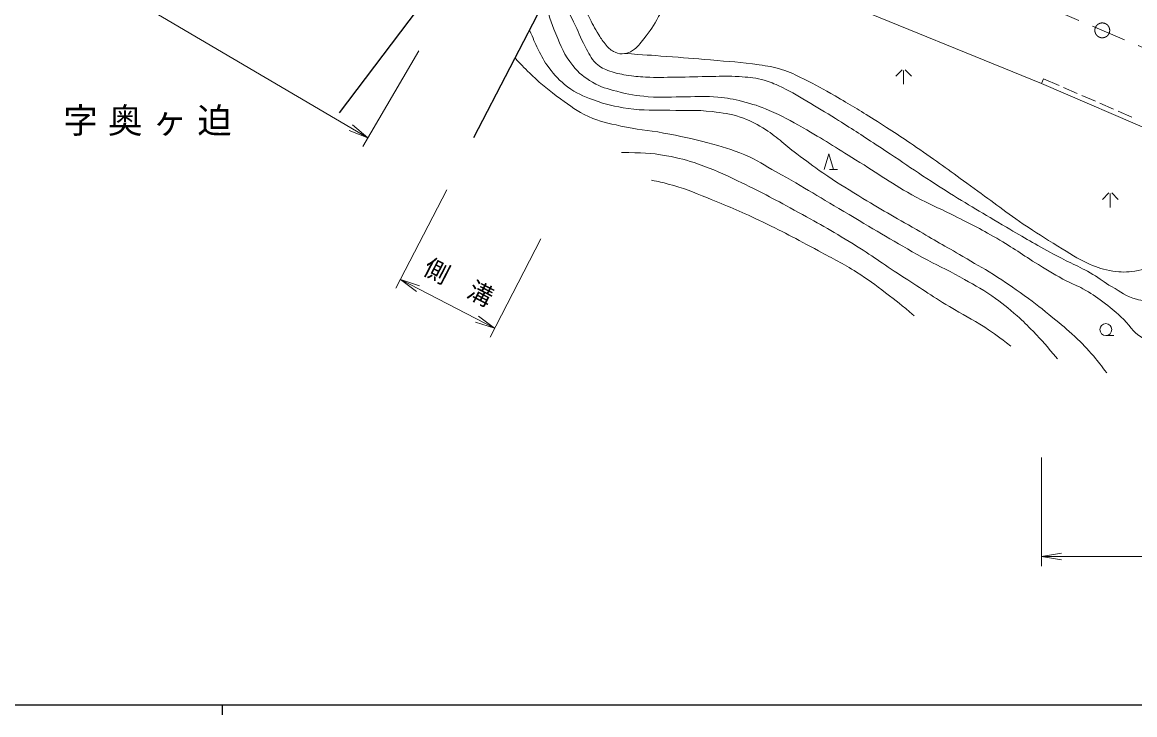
# Model space of a CAD drawing. Units: millimetres, scale not verified. Extents: x 40000 to 680000, y 20000 to 380000.
# Drawn here: x 247785 to 360242, y 204000 to 273975 of the extents above; entities that cross this region are included whole.
import ezdxf
from ezdxf.enums import TextEntityAlignment as Align

# ---------------------------------------------------------------- set-up
doc = ezdxf.new("R2010")
doc.units = ezdxf.units.MM
doc.header["$LTSCALE"] = 1000
doc.linetypes.add('CHAIN', pattern=[18.5, 12, -1.5, 3.5, -1.5])
for name, color, linetype, lineweight in [('M-BMK', 2, 'CHAIN', 13), ('M-BMK-OTRS', 5, 'Continuous', 25), ('M-STR-HTXT', 7, 'Continuous', 13), ('M-TTL-BAND', 7, 'Continuous', 25), ('M-WORK', 1, 'Continuous', 13)]:
    doc.layers.add(name, color=color, linetype=linetype, lineweight=lineweight)
doc.layers.add('M-BMK-HTXT', color=7, linetype='Continuous')
doc.styles.add('ＭＳ ゴシック', font='')
doc.styles.get('ＭＳ ゴシック').set_extended_font_data('MS Gothic')

# ---------------------------------------------------------------- blocks, each defined once
blk = doc.blocks.new('open_arrow')
at = {"color": 0, "linetype": 'Continuous', "lineweight": -2}
blk.add_lwpolyline([(7.5, 1.25), (0, 0), (7.5, -1.25)], dxfattribs=at)

msp = doc.modelspace()

# ---------------------------------------------------------------- linework, layer by layer
at = {"layer": 'M-BMK'}
msp.add_line((309535, 293392), (367033, 268857), dxfattribs=at)
msp.add_circle((356959, 273156), 750, dxfattribs=at)
at = {"layer": 'M-BMK-OTRS'}
for p, q in [((279850, 264819), (303968, 296730)), ((293438, 262314), (309535, 293392))]:
    msp.add_line(p, q, dxfattribs=at)
at = {"layer": 'M-STR-HTXT'}
for p, q in [((245836, 283982), (282715, 262295)), ((287889, 271093), (282208, 261433)), ((290702, 257032), (285555, 247094)), ((300216, 252104), (295069, 242167)), ((286015, 247982), (295529, 243055)), ((350822, 230000), (350822, 219000)), ((350822, 220000), (469673, 220000))]:
    msp.add_line(p, q, dxfattribs=at)
at = {"layer": 'M-TTL-BAND'}
for p, q in [((40000, 205000), (579000, 205000)), ((268000, 205000), (268000, 204000))]:
    msp.add_line(p, q, dxfattribs=at)
at = {"layer": 'M-WORK'}
for p, q in [((315743, 282081), (350822, 267794)), ((336740, 269171), (336081, 268512)), ((336881, 267712), (336881, 269112)), ((337681, 268512), (337023, 269171)), ((350822, 267794), (351020, 268253)), ((370983, 259077), (350822, 267794)), ((352589, 267575), (351020, 268253)), ((354425, 266781), (353048, 267376)), ((356260, 265987), (354884, 266583)), ((358096, 265194), (356719, 265789)), ((359932, 264400), (358555, 264995)), ((328837, 259094), (329317, 260694)), ((329317, 260694), (329797, 259094)), ((330197, 259094), (329397, 259094)), ((357629, 256725), (356971, 256066)), ((357771, 255266), (357771, 256666)), ((358571, 256066), (357912, 256725)), ((357321, 242321), (358121, 242321))]:
    msp.add_line(p, q, dxfattribs=at)
msp.add_circle((357321, 242921), 600, dxfattribs=at)
for points, knots in [([(315743, 282081), (314924, 280215), (314706, 279715), (313985, 278223), (313283, 276770), (312934, 275929), (312109, 274541), (311575, 273643), (311307, 273109), (310631, 272313), (310208, 271815), (310023, 271456), (309469, 271109), (309190, 270934), (309003, 270864), (308677, 270817), (308299, 270763), (308055, 270785), (307707, 270942), (307298, 271127), (307110, 271327), (306811, 271661), (306478, 272034), (306333, 272279), (306071, 272704), (305625, 273426), (305414, 273855), (305028, 274611), (304562, 275527), (304388, 276084), (303882, 276978), (303326, 277959), (303075, 278290), (302276, 279376)], [0, 0, 0, 0, 1, 1, 1, 2, 2, 2, 3, 3, 3, 4, 4, 4, 5, 5, 5, 6, 6, 6, 7, 7, 7, 8, 8, 8, 9, 9, 9, 10, 10, 10, 11, 11, 11, 11]), ([(301458, 277797), (301833, 277216), (301930, 277048), (302216, 276558), (302778, 275597), (303027, 275023), (303519, 274025), (303999, 273053), (304175, 272462), (304697, 271513), (305077, 270822), (305238, 270374), (305802, 269824), (306249, 269389), (306608, 269259), (307189, 269032), (307809, 268789), (308191, 268753), (308846, 268636), (309599, 268501), (310031, 268482), (310796, 268438), (311974, 268370), (312638, 268418), (313819, 268427), (315256, 268438), (316061, 268491), (317498, 268500), (318569, 268507), (319172, 268562), (320240, 268479), (321136, 268410), (321647, 268390), (322523, 268188), (323207, 268030), (323570, 267859), (324211, 267572), (325381, 267050), (325982, 266643), (327088, 265998), (328239, 265328), (328878, 264943), (330007, 264237), (331623, 263225), (332517, 262641), (334114, 261599), (336848, 259817), (338322, 258732), (341083, 256992), (343473, 255486), (344841, 254688), (347275, 253255), (349111, 252174), (350145, 251576), (352013, 250550), (353547, 249707), (354484, 249378), (356000, 248501), (356768, 248057), (357132, 247698), (357908, 247266), (358867, 246732), (359341, 246239), (360409, 245984), (361039, 245833), (361429, 245809), (362067, 245921), (362763, 246044), (363140, 246212), (363771, 246531), (364468, 246884), (364783, 247211), (365413, 247673), (366084, 248164), (366407, 248512), (367102, 248971), (367658, 249338), (368004, 249493), (368618, 249752), (369882, 250286), (370640, 250452), (371949, 250863), (373525, 251357), (374418, 251603), (375999, 252082), (377730, 252606), (378272, 252773), (380428, 253433)], [0, 0, 0, 0, 1, 1, 1, 2, 2, 2, 3, 3, 3, 4, 4, 4, 5, 5, 5, 6, 6, 6, 7, 7, 7, 8, 8, 8, 9, 9, 9, 10, 10, 10, 11, 11, 11, 12, 12, 12, 13, 13, 13, 14, 14, 14, 15, 15, 15, 16, 16, 16, 17, 17, 17, 18, 18, 18, 19, 19, 19, 20, 20, 20, 21, 21, 21, 22, 22, 22, 23, 23, 23, 24, 24, 24, 25, 25, 25, 26, 26, 26, 27, 27, 27, 28, 28, 28, 29, 29, 29, 29]), ([(300633, 276205), (301045, 274614), (301181, 274096), (301721, 272814), (302275, 271500), (302543, 270701), (303441, 269593), (304085, 268799), (304562, 268425), (305443, 267905), (306318, 267388), (306902, 267267), (307882, 266998), (309101, 266663), (309812, 266559), (311072, 266450), (312562, 266322), (313406, 266458), (314902, 266450), (316155, 266444), (316862, 266540), (318108, 266419), (319090, 266324), (319638, 266211), (320594, 265966), (321666, 265690), (322269, 265517), (323283, 265074), (324663, 264472), (325398, 264049), (326708, 263308), (328820, 262111), (329953, 261353), (332024, 260086), (334425, 258619), (335681, 257645), (338154, 256302), (339498, 255573), (340306, 255271), (341672, 254583), (343496, 253662), (344532, 253168), (346300, 252143), (347981, 251168), (348848, 250498), (350506, 249485), (351616, 248807), (352233, 248418), (353383, 247812), (354005, 247485), (354393, 247382), (355009, 247046), (355838, 246594), (356263, 246271), (357027, 245717), (357771, 245177), (358152, 244825), (358840, 244216), (359730, 243428), (359978, 242671), (361014, 242089), (361480, 241827), (361794, 241655), (362327, 241698), (362864, 241742), (363159, 241897), (363625, 242167), (364131, 242460), (364337, 242740), (364751, 243152), (365217, 243617), (365366, 243983), (365845, 244435), (366468, 245022), (366870, 245290), (367550, 245811), (368612, 246624), (369198, 247096), (370317, 247828), (371297, 248468), (371877, 248783), (372929, 249297), (373989, 249816), (374591, 250117), (375727, 250439), (376760, 250731), (377365, 250813), (378433, 250924), (379302, 251013), (379797, 250921), (380669, 250986), (381636, 251058), (382205, 250990), (383139, 251252), (383795, 251436), (384059, 251538), (384766, 251883)], [0, 0, 0, 0, 1, 1, 1, 2, 2, 2, 3, 3, 3, 4, 4, 4, 5, 5, 5, 6, 6, 6, 7, 7, 7, 8, 8, 8, 9, 9, 9, 10, 10, 10, 11, 11, 11, 12, 12, 12, 13, 13, 13, 14, 14, 14, 15, 15, 15, 16, 16, 16, 17, 17, 17, 18, 18, 18, 19, 19, 19, 20, 20, 20, 21, 21, 21, 22, 22, 22, 23, 23, 23, 24, 24, 24, 25, 25, 25, 26, 26, 26, 27, 27, 27, 28, 28, 28, 29, 29, 29, 30, 30, 30, 31, 31, 31, 32, 32, 32, 32]), ([(299072, 273191), (299456, 272253), (299568, 271980), (299947, 271234), (300324, 270494), (300502, 270051), (301003, 269389), (301641, 268545), (302070, 268109), (302910, 267466), (303819, 266771), (304453, 266546), (305522, 266137), (306844, 265630), (307639, 265472), (309040, 265261), (310672, 265015), (311612, 265150), (313262, 265089), (314923, 265028), (315864, 265143), (317515, 264948), (318640, 264815), (319284, 264739), (320360, 264385), (321300, 264077), (321793, 263795), (322643, 263291), (324087, 262435), (324721, 261697), (326068, 260695), (327098, 259929), (327660, 259476), (328718, 258749), (330106, 257794), (330916, 257306), (332353, 256427), (334598, 255053), (335896, 254350), (338170, 253026), (340000, 251960), (341033, 251376), (342861, 250305), (344073, 249595), (344767, 249222), (345957, 248476), (347203, 247694), (347888, 247232), (349076, 246365), (350231, 245522), (350854, 245017), (351961, 244113), (352847, 243389), (353365, 243006), (354189, 242213), (354965, 241468), (355392, 241039), (356089, 240220), (356626, 239589), (356805, 239361), (357403, 238554)], [0, 0, 0, 0, 1, 1, 1, 2, 2, 2, 3, 3, 3, 4, 4, 4, 5, 5, 5, 6, 6, 6, 7, 7, 7, 8, 8, 8, 9, 9, 9, 10, 10, 10, 11, 11, 11, 12, 12, 12, 13, 13, 13, 14, 14, 14, 15, 15, 15, 16, 16, 16, 17, 17, 17, 18, 18, 18, 19, 19, 19, 20, 20, 20, 20]), ([(297600, 270349), (298385, 269499), (298625, 269262), (299321, 268604), (300374, 267609), (301003, 267085), (302182, 266243), (303248, 265482), (303822, 264993), (305012, 264445), (306220, 263889), (306984, 263787), (308280, 263491), (309955, 263109), (310933, 263106), (312619, 262780), (314369, 262442), (315356, 262265), (317075, 261795), (318562, 261388), (319403, 261162), (320828, 260575), (322128, 260039), (322769, 259552), (323994, 258863), (326900, 257228), (328481, 256230), (331359, 254547), (334262, 252850), (335852, 251836), (338794, 250208), (340250, 249403), (341122, 249057), (342570, 248238), (343850, 247514), (344603, 247160), (345807, 246315), (346848, 245584), (347403, 245131), (348364, 244298), (349019, 243729), (349351, 243370), (349958, 242750), (350976, 241712), (351282, 241316), (352421, 239959)], [0, 0, 0, 0, 1, 1, 1, 2, 2, 2, 3, 3, 3, 4, 4, 4, 5, 5, 5, 6, 6, 6, 7, 7, 7, 8, 8, 8, 9, 9, 9, 10, 10, 10, 11, 11, 11, 12, 12, 12, 13, 13, 13, 14, 14, 14, 15, 15, 15, 15]), ([(308677, 270817), (310731, 270681), (311254, 270646), (312905, 270522), (314640, 270391), (315612, 270315), (317345, 270162), (319271, 269992), (320359, 269963), (322271, 269677), (323165, 269544), (323673, 269472), (324538, 269208), (325446, 268931), (325921, 268671), (326774, 268254), (328041, 267636), (328727, 267240), (329948, 266534), (331511, 265630), (332379, 265109), (333904, 264142), (335725, 262987), (336740, 262330), (338517, 261109), (340545, 259715), (341647, 258886), (343645, 257450), (345734, 255949), (346853, 255036), (348977, 253588), (350319, 252673), (351096, 252199), (352480, 251352), (353698, 250606), (354346, 250110), (355654, 249538), (356541, 249150), (357074, 248983), (358031, 248834), (358888, 248701), (359394, 248701), (360251, 248834), (361223, 248985), (361728, 249257), (362644, 249616), (363750, 250050), (364341, 250364), (365411, 250883), (366306, 251316), (366761, 251656), (367678, 252040), (368532, 252397), (369039, 252527), (369930, 252775), (371151, 253113), (371847, 253260), (373089, 253509), (374557, 253804), (375390, 253917), (376872, 254135), (377730, 254261), (378006, 254301), (379069, 254440)], [0, 0, 0, 0, 1, 1, 1, 2, 2, 2, 3, 3, 3, 4, 4, 4, 5, 5, 5, 6, 6, 6, 7, 7, 7, 8, 8, 8, 9, 9, 9, 10, 10, 10, 11, 11, 11, 12, 12, 12, 13, 13, 13, 14, 14, 14, 15, 15, 15, 16, 16, 16, 17, 17, 17, 18, 18, 18, 19, 19, 19, 20, 20, 20, 21, 21, 21, 21]), ([(347704, 241252), (346489, 242188), (346131, 242450), (345077, 243151), (343734, 244046), (342886, 244393), (341512, 245239), (339575, 246430), (338518, 247143), (336610, 248382), (334713, 249613), (333704, 250386), (331778, 251572), (329493, 252979), (328176, 253708), (325821, 254996), (323614, 256203), (322371, 256872), (320098, 257951), (318578, 258673), (317726, 259092), (316134, 259640), (314907, 260062), (314196, 260243), (312921, 260484), (311170, 260816), (310473, 260785), (308371, 260813)], [0, 0, 0, 0, 1, 1, 1, 2, 2, 2, 3, 3, 3, 4, 4, 4, 5, 5, 5, 6, 6, 6, 7, 7, 7, 8, 8, 8, 9, 9, 9, 9]), ([(311384, 258014), (312193, 257863), (312430, 257797), (313093, 257628), (314679, 257223), (315526, 256843), (317044, 256231), (319092, 255406), (320236, 254930), (322232, 253987), (324637, 252852), (325942, 252128), (328284, 250868), (329801, 250052), (330678, 249637), (332130, 248710), (333311, 247957), (333943, 247488), (335062, 246646), (336218, 245777), (336592, 245462), (337947, 244324)], [0, 0, 0, 0, 1, 1, 1, 2, 2, 2, 3, 3, 3, 4, 4, 4, 5, 5, 5, 6, 6, 6, 7, 7, 7, 7])]:
    msp.add_open_spline(points, degree=3, knots=knots, dxfattribs=at)

# ---------------------------------------------------------------- block references
at = {"layer": 'M-STR-HTXT', "xscale": 267, "yscale": 267}
for p, rotation in [((282715, 262295), 149.5), ((286015, 247982), 332.6), ((295529, 243055), 152.6)]:
    msp.add_blockref('open_arrow', p, dxfattribs=dict(at, rotation=rotation))
msp.add_blockref('open_arrow', (350822, 220000), dxfattribs=at)

# ---------------------------------------------------------------- texts
at = {"layer": 'M-BMK-HTXT', "insert": (260955, 263907), "char_height": 2566, "attachment_point": 5, "style": 'ＭＳ ゴシック'}
msp.add_mtext('\\T1.29;字奥ヶ迫', dxfattribs=at)
at = {"layer": 'M-STR-HTXT', "style": 'ＭＳ ゴシック'}
msp.add_text('側\u3000溝', height=1833, rotation=332.618, dxfattribs=at).set_placement((291232, 246406), align=Align.BOTTOM_CENTER)

doc.saveas('drawing.dxf')
